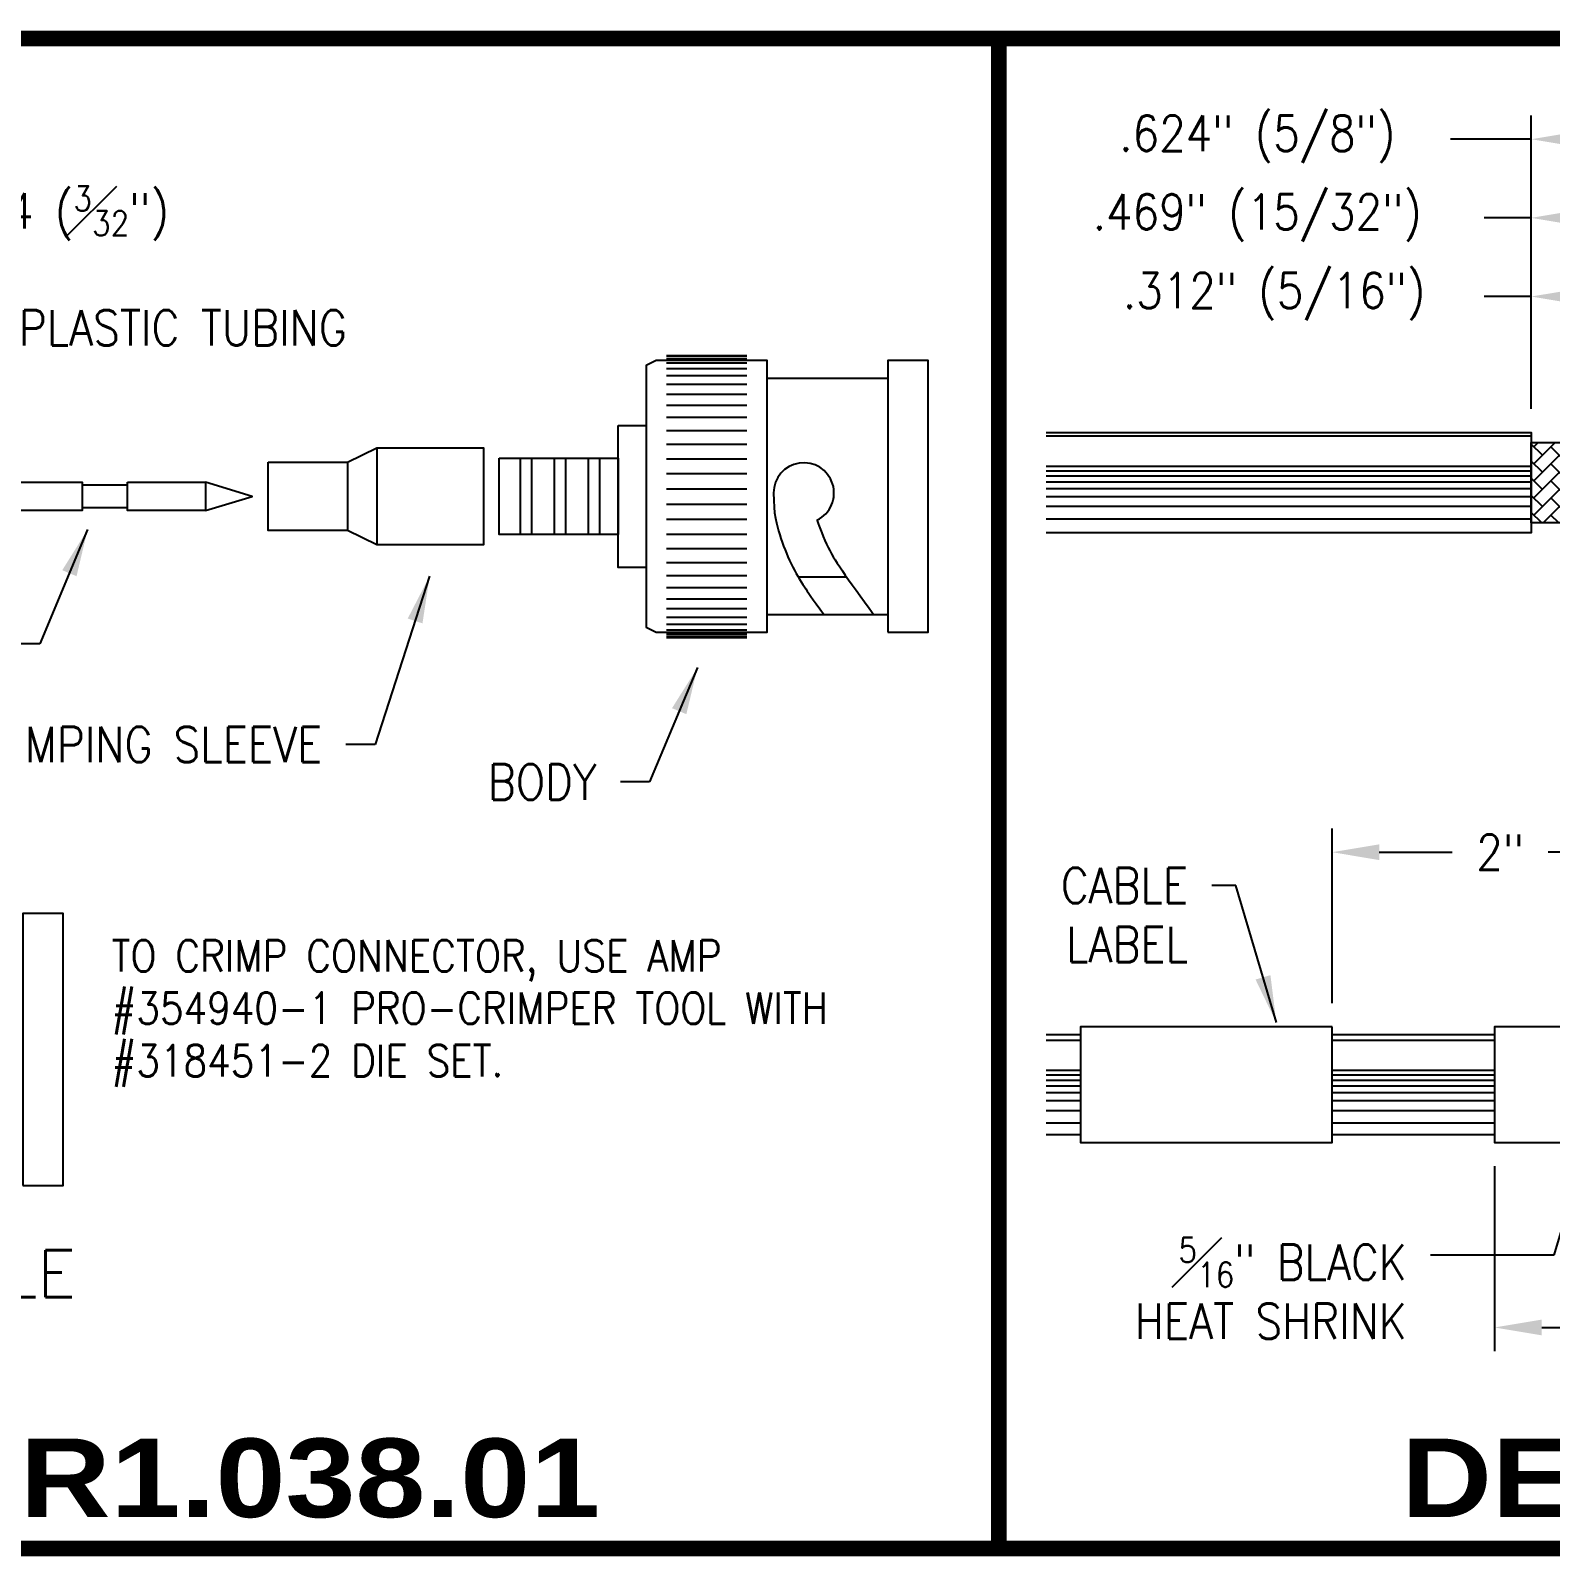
# Model space of a CAD drawing. Header units: inches. Extents: x 0 to 36.7, y 0 to 29.3.
# Drawn here: x 10.306 to 13.326, y 16.134 to 19.166 of the extents above; entities that cross this region are included whole.
import ezdxf
from ezdxf.enums import TextEntityAlignment as Align

# ---------------------------------------------------------------- set-up
doc = ezdxf.new("R2010")
doc.units = ezdxf.units.IN
doc.header["$MEASUREMENT"] = 0
for name, color, linetype in [('CABLE', 7, 'Continuous'), ('CONN', 7, 'Continuous'), ('CONN-TXT', 7, 'Continuous'), ('HEAT SHRINK', 7, 'Continuous'), ('LABEL', 7, 'Continuous')]:
    doc.layers.add(name, color=color, linetype=linetype)
doc.styles.add('Arial Black', font='')
doc.styles.add('ROMANS', font='romans', dxfattribs={"width": 0.875})
doc.styles.get('Arial Black').set_extended_font_data('Arial Black')
doc.dimstyles.new('CONN2', dxfattribs={"dimscale": 0.75, "dimtxt": 0.09375, "dimasz": 0.125, "dimexe": 0.0625, "dimexo": 0.0625, "dimgap": 0.0625, "dimtad": 0, "dimdec": 3, "dimzin": 4, "dimdsep": 46, "dimtxsty": 'ROMANS', "dimcen": 0.0625, "dimadec": 0, "dimazin": 0, "dimtfac": 1, "dimtdec": 3, "dimtofl": 0, "dimtmove": 0, "dimatfit": 3, "dimfxl": 1, "dimtolj": 1, "dimtzin": 0, "dimarcsym": 0})
pattern_1 = [(0, (-78, -39.5), (0, 0.2), []), (0, (-78, -39.4398), (0, 0.2), []), (0, (-78, -39.40458), (0, 0.2), []), (0, (-78, -39.37959), (0, 0.2), []), (0, (-78, -39.3602), (0, 0.2), []), (0, (-78, -39.34437), (0, 0.2), []), (0, (-78, -39.33098), (0, 0.2), []), (0, (-78, -39.31938), (0, 0.2), []), (0, (-78, -39.30915), (0, 0.2), [])]

# ---------------------------------------------------------------- blocks, each defined once
blk = doc.blocks.new('*D12')
at = {"layer": 'CONN-TXT', "color": 0, "lineweight": -2, "transparency": 16777216}
for p, q in [((1.0575, 2.2639), (1.0575, 2.8466)), ((1.6815, 2.1804), (1.6815, 2.8466)), ((1.0575, 2.7997), (0.8968, 2.7997)), ((1.5877, 2.7997), (1.1513, 2.7997))]:
    blk.add_line(p, q, dxfattribs=at)
at = {"layer": 'CONN-TXT', "color": 0, "transparency": 16777216}
for points in [[(1.1513, 2.8153), (1.1513, 2.7841), (1.0575, 2.7997)], [(1.5877, 2.8153), (1.5877, 2.7841), (1.6815, 2.7997)]]:
    blk.add_solid(points, dxfattribs=at)
at = {"layer": 'Defpoints', "color": 0, "transparency": 16777216}
for p in [(1.0575, 2.7997), (1.0575, 2.217), (1.6815, 2.1335)]:
    blk.add_point(p, dxfattribs=at)
at = {"layer": 'CONN-TXT', "color": 0, "transparency": 16777216, "insert": (0.5134, 2.7997), "char_height": 0.070312, "attachment_point": 5, "style": 'ROMANS'}
blk.add_mtext('\\A1;.624" (5/8")', dxfattribs=at)
blk = doc.blocks.new('*D13')
at = {"layer": 'CONN-TXT', "color": 0, "lineweight": -2, "transparency": 16777216}
for p, q in [((1.0575, 2.2639), (1.0575, 2.6903)), ((1.5265, 2.2243), (1.5265, 2.6903)), ((1.0575, 2.6435), (0.9638, 2.6435)), ((1.4327, 2.6435), (1.1513, 2.6435))]:
    blk.add_line(p, q, dxfattribs=at)
at = {"layer": 'CONN-TXT', "color": 0, "transparency": 16777216}
for points in [[(1.1513, 2.6591), (1.1513, 2.6278), (1.0575, 2.6435)], [(1.4327, 2.6591), (1.4327, 2.6278), (1.5265, 2.6435)]]:
    blk.add_solid(points, dxfattribs=at)
at = {"layer": 'Defpoints', "color": 0, "transparency": 16777216}
for p in [(1.0575, 2.6435), (1.0575, 2.217), (1.5265, 2.1775)]:
    blk.add_point(p, dxfattribs=at)
at = {"layer": 'CONN-TXT', "color": 0, "transparency": 16777216, "insert": (0.5134, 2.6435), "char_height": 0.070312, "attachment_point": 5, "style": 'ROMANS'}
blk.add_mtext('\\A1;.469" (15/32")', dxfattribs=at)
blk = doc.blocks.new('*D14')
at = {"layer": 'CONN-TXT', "color": 0, "lineweight": -2, "transparency": 16777216}
for p, q in [((1.0575, 2.2639), (1.0575, 2.5341)), ((1.3695, 2.2444), (1.3695, 2.5341)), ((1.0575, 2.4872), (0.9638, 2.4872)), ((1.2758, 2.4872), (1.1513, 2.4872))]:
    blk.add_line(p, q, dxfattribs=at)
at = {"layer": 'CONN-TXT', "color": 0, "transparency": 16777216}
for points in [[(1.1513, 2.5028), (1.1513, 2.4716), (1.0575, 2.4872)], [(1.2758, 2.5028), (1.2758, 2.4716), (1.3695, 2.4872)]]:
    blk.add_solid(points, dxfattribs=at)
at = {"layer": 'Defpoints', "color": 0, "transparency": 16777216}
for p in [(1.0575, 2.4872), (1.0575, 2.217), (1.3695, 2.1975)]:
    blk.add_point(p, dxfattribs=at)
at = {"layer": 'CONN-TXT', "color": 0, "transparency": 16777216, "insert": (0.5469, 2.4872), "char_height": 0.070312, "attachment_point": 5, "style": 'ROMANS'}
blk.add_mtext('\\A1;.312" (5/16")', dxfattribs=at)
blk = doc.blocks.new('*D15')
at = {"layer": 'CONN-TXT', "color": 0, "lineweight": -2, "transparency": 16777216}
for p, q in [((0.6619, 1.0837), (0.6619, 1.4302)), ((1.3298, 1.1454), (1.3298, 1.4302)), ((0.7556, 1.3834), (0.9004, 1.3834)), ((1.2361, 1.3834), (1.0913, 1.3834))]:
    blk.add_line(p, q, dxfattribs=at)
at = {"layer": 'CONN-TXT', "color": 0, "transparency": 16777216}
for points in [[(0.7556, 1.399), (0.7556, 1.3677), (0.6619, 1.3834)], [(1.2361, 1.399), (1.2361, 1.3677), (1.3298, 1.3834)]]:
    blk.add_solid(points, dxfattribs=at)
at = {"layer": 'Defpoints', "color": 0, "transparency": 16777216}
for p in [(0.6619, 1.3834), (1.3298, 1.0985, 0.2698), (0.6619, 1.0368, 0.2698)]:
    blk.add_point(p, dxfattribs=at)
at = {"layer": 'CONN-TXT', "color": 0, "transparency": 16777216, "insert": (0.9958, 1.3834), "char_height": 0.07031, "attachment_point": 5, "style": 'ROMANS'}
blk.add_mtext('\\A1;2"', dxfattribs=at)
blk = doc.blocks.new('*D16')
at = {"layer": 'CONN-TXT', "color": 0, "lineweight": -2, "transparency": 16777216}
for p, q in [((0.9846, 0.7597), (0.9846, 0.3924)), ((1.7346, 0.6713), (1.7346, 0.3924)), ((1.0783, 0.4393), (1.2352, 0.4393)), ((1.6408, 0.4393), (1.484, 0.4393))]:
    blk.add_line(p, q, dxfattribs=at)
at = {"layer": 'CONN-TXT', "color": 0, "transparency": 16777216}
for points in [[(1.0783, 0.4549), (1.0783, 0.4237), (0.9846, 0.4393)], [(1.6408, 0.4549), (1.6408, 0.4237), (1.7346, 0.4393)]]:
    blk.add_solid(points, dxfattribs=at)
at = {"layer": 'Defpoints', "color": 0, "transparency": 16777216}
for p in [(0.9846, 0.8065, 0.2698), (1.7346, 0.7182, 0.2698), (1.7346, 0.4393)]:
    blk.add_point(p, dxfattribs=at)
at = {"layer": 'CONN-TXT', "color": 0, "transparency": 16777216, "insert": (1.3596, 0.4393), "char_height": 0.070312, "attachment_point": 5, "style": 'ROMANS'}
blk.add_mtext('\\A1;\\A1;1{\\H0.7x;\\S1#2;}"', dxfattribs=at)
blk = doc.blocks.new('*D91')
at = {"layer": 'CONN-TXT', "color": 0, "lineweight": -2, "transparency": 16777216}
for p, q in [((1.5191, 2.1711), (1.5191, 2.6996)), ((1.6131, 2.1481), (1.6131, 2.6996)), ((1.4254, 2.6527), (1.3316, 2.6527)), ((1.5191, 2.6527), (1.6131, 2.6527)), ((1.7069, 2.6527), (1.8006, 2.6527))]:
    blk.add_line(p, q, dxfattribs=at)
at = {"layer": 'CONN-TXT', "color": 0, "transparency": 16777216}
for points in [[(1.4254, 2.6683), (1.4254, 2.6371), (1.5191, 2.6527)], [(1.7069, 2.6683), (1.7069, 2.6371), (1.6131, 2.6527)]]:
    blk.add_solid(points, dxfattribs=at)
at = {"layer": 'Defpoints', "color": 0, "transparency": 16777216}
for p in [(1.6131, 2.6527), (1.5191, 2.1242), (1.6131, 2.1012)]:
    blk.add_point(p, dxfattribs=at)
at = {"layer": 'CONN-TXT', "color": 0, "transparency": 16777216, "insert": (2.1247, 2.6527), "char_height": 0.070312, "attachment_point": 5, "style": 'ROMANS'}
blk.add_mtext('\\A1;.094 ({\\H0.7x;\\S3#32;}")', dxfattribs=at)
blk = doc.blocks.new('V1.038.01')
at = {"layer": 'CABLE'}
h = blk.add_hatch(dxfattribs=at)
h.set_pattern_fill('LOG', color=256, scale=0.2, style=0, pattern_type=2)
h.set_pattern_definition(pattern_1)
h.paths.add_polyline_path([(1.0575, 2.217), (0.0938, 2.217), (0.0938, 2.018), (1.0575, 2.018)])
h = blk.add_hatch(dxfattribs=at)
h.set_pattern_fill('AR-HBONE', color=256, scale=0.006, style=0)
h.set_pattern_definition([(45, (-1.0985, -1.007512), (3e-18, 0.03394113), [0.072, -0.024]), (135, (-1.08153, -0.99054), (3e-18, 0.03394113), [0.072, -0.024])])
h.paths.add_polyline_path([(1.0575, 2.1975), (1.3695, 2.1975), (1.3695, 2.0375), (1.0575, 2.0375)])
h = blk.add_hatch(dxfattribs=at)
h.set_pattern_fill('LOG', color=256, scale=0.2, style=0, pattern_type=2)
h.set_pattern_definition(pattern_1)
h.paths.add_polyline_path([(0.9846, 1.0212), (0.6619, 1.0212), (0.6619, 0.8222), (0.9846, 0.8222)])
h.paths.add_polyline_path([(0.1619, 1.0212), (0.0938, 1.0212), (0.0938, 0.8222), (0.1619, 0.8222)])
blk.add_lwpolyline([(0.0938, 2.217), (1.0575, 2.217), (1.0575, 2.018), (0.0938, 2.018)], dxfattribs=at)
blk.add_lwpolyline([(1.0575, 2.1975), (1.3695, 2.1975), (1.3695, 2.0375), (1.0575, 2.0375)], close=True, dxfattribs=at)
at = {"layer": 'CABLE', "elevation": 0.2698}
for points in [[(0.0938, 1.0212), (0.1619, 1.0212)], [(0.6619, 1.0212), (0.9846, 1.0212)], [(0.1619, 0.8222), (0.0938, 0.8222)], [(0.9846, 0.8222), (0.6619, 0.8222)]]:
    blk.add_lwpolyline(points, dxfattribs=at)
at = {"layer": 'CONN', "const_width": 0.0312}
blk.add_lwpolyline([(0, 0), (4, 0), (4, 3), (0, 3)], close=True, dxfattribs=at)
at = {"layer": 'HEAT SHRINK'}
blk.add_lwpolyline([(1.7346, 1.0985), (1.3298, 1.0985), (1.2968, 1.0368), (0.9846, 1.0368), (0.9846, 0.8065), (1.2968, 0.8065), (1.3298, 0.7448), (1.7346, 0.7448)], dxfattribs=at)
at = {"layer": 'LABEL'}
blk.add_lwpolyline([(0.6619, 1.0368), (0.1619, 1.0368), (0.1619, 0.8065), (0.6619, 0.8065)], close=True, dxfattribs=at)
at = {"layer": 'CONN-TXT', "style": 'Arial Black'}
blk.add_text('DETAIL #: V1.038.01', height=0.15625, dxfattribs=at).set_placement((2, 0.0156), align=Align.BOTTOM_CENTER)
at = {"layer": 'CONN-TXT', "attachment_point": 3, "style": 'ROMANS'}
for s, insert, char_height in [('CABLE \\PLABEL', (0.376, 1.3524, 0.2698), 0.07031), ('\\A1;{\\H0.7x;\\S5#16;}" BLACK\\PHEAT SHRINK', (0.8103, 0.618, 0.2698), 0.070312)]:
    blk.add_mtext(s, dxfattribs=dict(at, insert=insert, char_height=char_height))
at = {"layer": 'CONN-TXT'}
for base, p1, text, picture, middle in [((1.0575, 2.7997), (1.6815, 2.1335), '<>" (5/8")', '*D12', (0.5134, 2.7997)), ((1.0575, 2.6435), (1.5265, 2.1775), '<>" (15/32")', '*D13', (0.5134, 2.6435)), ((1.0575, 2.4872), (1.3695, 2.1975), '<>" (5/16")', '*D14', (0.5469, 2.4872))]:
    dim = blk.add_linear_dim(base=base, p1=p1, p2=(1.0575, 2.217), text=text, dimstyle='CONN2', dxfattribs=at)
    dim.commit()
    dim.dimension.update_dxf_attribs({"geometry": picture, "text_midpoint": middle, "dimtype": 128})
for base, p1, p2, text, picture, middle in [((0.6619, 1.3834), (1.3298, 1.0985, 0.2698), (0.6619, 1.0368, 0.2698), '2"', '*D15', (0.9958, 1.3834)), ((1.7346, 0.4393), (0.9846, 0.8065, 0.2698), (1.7346, 0.7182, 0.2698), '\\A1;1{\\H0.7x;\\S1#2;}"', '*D16', (1.3596, 0.4393))]:
    dim = blk.add_linear_dim(base=base, p1=p1, p2=p2, text=text, dimstyle='CONN2', dxfattribs=at)
    dim.commit()
    dim.dimension.update_dxf_attribs({"geometry": picture, "text_midpoint": middle})
at = {"layer": 'CONN-TXT', "annotation_type": 0, "has_hookline": 1, "hookline_direction": 1}
for points, text_width in [([(0.5511, 1.0449, 0.2698), (0.4708, 1.3173, 0.2698), (0.4229, 1.3173, 0.2698)], 0.2666), ([(1.1674, 0.8022, 0.2698), (1.1022, 0.5829, 0.2698), (0.8572, 0.5829, 0.2698)], 0.5947)]:
    blk.add_leader(points, dimstyle='CONN2', override={"dimgap": 0.0625, "dimtad": 0}, dxfattribs=dict(at, text_width=text_width))
blk = doc.blocks.new('R1.038.01')
at = {"layer": 'CONN'}
h = blk.add_hatch(dxfattribs=at)
h.set_pattern_fill('ANSI32', color=256, scale=0.18, angle=45, style=0)
h.set_pattern_definition([(90, (-1.140625, -1.03481), (-0.0675, 7e-18), []), (90, (-1.118125, -1.01231), (-0.0675, 7e-18), [])])
h.paths.add_polyline_path([(3.0074, 2.1662), (3.2434, 2.1662), (3.2434, 2.0142), (3.0074, 2.0142)])
for p, q in [((2.7641, 2.1867), (2.7641, 1.9937)), ((2.7061, 2.1582), (2.7061, 2.0222))]:
    blk.add_line(p, q, dxfattribs=at)
at = {"layer": 'CONN', "const_width": 0.0312}
blk.add_lwpolyline([(0, 0), (4, 0), (4, 3), (0, 3)], close=True, dxfattribs=at)
at = {"layer": 'CONN'}
for points in [[(3.3394, 2.3702), (3.4994, 2.3702)], [(3.5524, 2.0971), (3.5526, 2.0821), (3.5534, 2.0689), (3.5545, 2.0574), (3.556, 2.0471), (3.5579, 2.0379), (3.5599, 2.0294), (3.5622, 2.0216), (3.5646, 2.014), (3.5671, 2.0065), (3.5697, 1.999), (3.5724, 1.9916), (3.5752, 1.9843), (3.578, 1.9771), (3.581, 1.97), (3.5841, 1.9631), (3.5872, 1.9563), (3.5905, 1.9498), (3.5939, 1.9434), (3.5972, 1.9373), (3.6006, 1.9314), (3.604, 1.9258), (3.6072, 1.9204), (3.6104, 1.9154), (3.6135, 1.9107), (3.6164, 1.9063), (3.6194, 1.9019), (3.6227, 1.8971), (3.6266, 1.8915), (3.6313, 1.8849), (3.637, 1.8769), (3.6441, 1.8671), (3.6527, 1.8552)], [(3.6386, 2.0431), (3.6394, 2.0405), (3.6409, 2.0364), (3.6429, 2.031), (3.6453, 2.0246), (3.6481, 2.0176), (3.6512, 2.0102), (3.6544, 2.0028), (3.6576, 1.9956), (3.6608, 1.9889), (3.664, 1.9825), (3.6673, 1.9764), (3.6709, 1.9703), (3.6747, 1.964), (3.6789, 1.9574), (3.6837, 1.9503), (3.689, 1.9426), (3.6949, 1.934), (3.7015, 1.9247), (3.7087, 1.9146), (3.7163, 1.9039), (3.7245, 1.8925), (3.7331, 1.8806), (3.7421, 1.8681), (3.7514, 1.8552)], [(3.6036, 1.9302), (3.6973, 1.9302)]]:
    blk.add_lwpolyline(points, dxfattribs=at)
at = {"layer": 'CONN', "extrusion": (0, -0.108119, 0.994138), "elevation": -0.226}
blk.add_lwpolyline([(3.3394, 2.3579), (3.4994, 2.3579)], dxfattribs=at)
at = {"layer": 'CONN'}
for points in [[(3.3194, 1.8202), (3.5394, 1.8202), (3.5394, 2.3602), (3.3194, 2.3602), (3.2994, 2.3502), (3.2994, 1.8302)], [(3.7794, 1.8202), (3.8594, 1.8202), (3.8594, 2.3602), (3.7794, 2.3602)], [(3.5394, 2.3252), (3.7794, 2.3252), (3.7794, 1.8552), (3.5394, 1.8552)], [(3.2434, 2.2312), (3.2994, 2.2312), (3.2994, 1.9492), (3.2434, 1.9492)], [(2.5481, 2.1582), (2.7061, 2.1582), (2.7641, 2.1867), (2.9761, 2.1867), (2.9761, 1.9937), (2.7641, 1.9937), (2.7061, 2.0222), (2.5481, 2.0222)], [(3.0074, 2.1662), (3.2434, 2.1662), (3.2434, 2.0142), (3.0074, 2.0142)], [(2.0289, 2.1182), (2.1789, 2.1182), (2.1789, 2.0622), (2.0289, 2.0622)], [(2.2689, 2.1122), (2.1789, 2.1122), (2.1789, 2.0682), (2.2689, 2.0682)], [(2.2689, 2.1182), (2.4239, 2.1182), (2.4239, 2.0622), (2.2689, 2.0622)], [(2.4239, 2.1182), (2.4239, 2.0622), (2.5169, 2.0902)]]:
    blk.add_lwpolyline(points, close=True, dxfattribs=at)
at = {"layer": 'CONN', "extrusion": (0, -0.21497, 0.976621), "elevation": -0.4493}
blk.add_lwpolyline([(3.3394, 2.3213), (3.4994, 2.3213)], dxfattribs=at)
at = {"layer": 'CONN', "extrusion": (0, -0.319302, 0.947653), "elevation": -0.6674}
blk.add_lwpolyline([(3.3394, 2.2608), (3.4994, 2.2608)], dxfattribs=at)
at = {"layer": 'CONN', "extrusion": (0, -0.419889, 0.907575), "elevation": -0.8776}
blk.add_lwpolyline([(3.3394, 2.177), (3.4994, 2.177)], dxfattribs=at)
at = {"layer": 'CONN', "extrusion": (0, -0.515554, 0.856857), "elevation": -1.0776}
blk.add_lwpolyline([(3.3394, 2.071), (3.4994, 2.071)], dxfattribs=at)
at = {"layer": 'CONN', "extrusion": (0, -0.605174, 0.796093), "elevation": -1.2649}
blk.add_lwpolyline([(3.3394, 1.944), (3.4994, 1.944)], dxfattribs=at)
at = {"layer": 'CONN', "extrusion": (0, -0.687699, 0.725995), "elevation": -1.4374}
blk.add_lwpolyline([(3.3394, 1.7975), (3.4994, 1.7975)], dxfattribs=at)
at = {"layer": 'CONN', "extrusion": (0, -0.762162, 0.647386), "elevation": -1.5931}
blk.add_lwpolyline([(3.3394, 1.6332), (3.4994, 1.6332)], dxfattribs=at)
at = {"layer": 'CONN', "extrusion": (0, -0.827689, 0.561187), "elevation": -1.73}
blk.add_lwpolyline([(3.3394, 1.453), (3.4994, 1.453)], dxfattribs=at)
at = {"layer": 'CONN', "extrusion": (0, -0.883512, 0.468408), "elevation": -1.8467}
blk.add_lwpolyline([(3.3394, 1.2591), (3.4994, 1.2591)], dxfattribs=at)
at = {"layer": 'CONN', "extrusion": (0, -0.928977, 0.370138), "elevation": -1.9417}
blk.add_lwpolyline([(3.3394, 1.0537), (3.4994, 1.0537)], dxfattribs=at)
at = {"layer": 'CONN', "extrusion": (0, -0.96355, 0.267528), "elevation": -2.014}
blk.add_lwpolyline([(3.3394, 0.8392), (3.4994, 0.8392)], dxfattribs=at)
at = {"layer": 'CONN', "extrusion": (0, -0.986827, 0.161782), "elevation": -2.0627}
blk.add_lwpolyline([(3.3394, 0.6182), (3.4994, 0.6182)], dxfattribs=at)
at = {"layer": 'CONN', "extrusion": (0, -0.998533, 0.054139), "elevation": -2.0871}
blk.add_lwpolyline([(3.3394, 0.3932), (3.4994, 0.3932)], dxfattribs=at)
at = {"layer": 'CONN', "extrusion": (0, -0.998533, -0.054139), "elevation": -2.0871}
blk.add_lwpolyline([(3.3394, 0.1668), (3.4994, 0.1668)], dxfattribs=at)
at = {"layer": 'CONN', "extrusion": (0, -0.986827, -0.161782), "elevation": -2.0627}
blk.add_lwpolyline([(3.3394, -0.0582), (3.4994, -0.0582)], dxfattribs=at)
at = {"layer": 'CONN', "extrusion": (0, -0.96355, -0.267528), "elevation": -2.014}
blk.add_lwpolyline([(3.3394, -0.2792), (3.4994, -0.2792)], dxfattribs=at)
at = {"layer": 'CONN', "extrusion": (0, -0.928977, -0.370138), "elevation": -1.9417}
blk.add_lwpolyline([(3.3394, -0.4937), (3.4994, -0.4937)], dxfattribs=at)
at = {"layer": 'CONN', "extrusion": (0, -0.883512, -0.468408), "elevation": -1.8467}
blk.add_lwpolyline([(3.3394, -0.6991), (3.4994, -0.6991)], dxfattribs=at)
at = {"layer": 'CONN', "extrusion": (0, -0.827689, -0.561187), "elevation": -1.73}
blk.add_lwpolyline([(3.3394, -0.893), (3.4994, -0.893)], dxfattribs=at)
at = {"layer": 'CONN', "extrusion": (0, -0.762162, -0.647386), "elevation": -1.5931}
blk.add_lwpolyline([(3.3394, -1.0732), (3.4994, -1.0732)], dxfattribs=at)
at = {"layer": 'CONN', "extrusion": (0, -0.687699, -0.725995), "elevation": -1.4374}
blk.add_lwpolyline([(3.3394, -1.2375), (3.4994, -1.2375)], dxfattribs=at)
at = {"layer": 'CONN', "extrusion": (0, -0.605174, -0.796093), "elevation": -1.2649}
blk.add_lwpolyline([(3.3394, -1.384), (3.4994, -1.384)], dxfattribs=at)
at = {"layer": 'CONN', "extrusion": (0, -0.515554, -0.856857), "elevation": -1.0776}
blk.add_lwpolyline([(3.3394, -1.511), (3.4994, -1.511)], dxfattribs=at)
at = {"layer": 'CONN', "extrusion": (0, -0.419889, -0.907575), "elevation": -0.8776}
blk.add_lwpolyline([(3.3394, -1.617), (3.4994, -1.617)], dxfattribs=at)
at = {"layer": 'CONN', "extrusion": (0, -0.319302, -0.947653), "elevation": -0.6674}
blk.add_lwpolyline([(3.3394, -1.7008), (3.4994, -1.7008)], dxfattribs=at)
at = {"layer": 'CONN', "extrusion": (0, -0.21497, -0.976621), "elevation": -0.4493}
blk.add_lwpolyline([(3.3394, -1.7613), (3.4994, -1.7613)], dxfattribs=at)
at = {"layer": 'CONN', "extrusion": (0, -0.108119, -0.994138), "elevation": -0.226}
blk.add_lwpolyline([(3.3394, -1.7979), (3.4994, -1.7979)], dxfattribs=at)
at = {"layer": 'CONN', "extrusion": (0, 8.88178e-16, -1)}
blk.add_lwpolyline([(-3.3394, 1.8102), (-3.4994, 1.8102)], dxfattribs=at)
at = {"layer": 'CONN', "elevation": 0.2698}
blk.add_lwpolyline([(2.0613, 0.7215), (2.1413, 0.7215), (2.1413, 1.2615), (2.0613, 1.2615)], close=True, dxfattribs=at)
at = {"layer": 'CONN'}
blk.add_arc((3.6124, 2.0971), 0.06, 295.8822, 180, dxfattribs=at)
at = {"layer": 'CONN-TXT', "style": 'ROMANS'}
blk.add_text('BNC MALE', height=0.09375, dxfattribs=at).set_placement((1.8492, 0.593), align=Align.TOP_CENTER)
at = {"layer": 'CONN-TXT', "style": 'Arial Black'}
blk.add_text('DETAIL #: R1.038.01', height=0.15625, dxfattribs=at).set_placement((2, 0.0156), align=Align.BOTTOM_CENTER)
at = {"layer": 'CONN-TXT', "style": 'ROMANS'}
for s, insert, char_height, attachment_point in [('\\A1;PLASTIC TUBING', (2.0532, 2.4252), 0.070312, 4), ('CRIMPING SLEEVE', (2.6559, 1.5976), 0.070312, 6), ('BODY', (3.2012, 1.5229), 0.07031, 6)]:
    blk.add_mtext(s, dxfattribs=dict(at, insert=insert, char_height=char_height, attachment_point=attachment_point))
at = {"layer": 'CONN-TXT', "insert": (2.2374, 1.2089), "char_height": 0.0625, "width": 1.762607, "attachment_point": 1, "style": 'ROMANS'}
blk.add_mtext('TO CRIMP CONNECTOR, USE AMP\\P#354940-1 PRO-CRIMPER TOOL WITH #318451-2 DIE SET.', dxfattribs=at)
at = {"layer": 'CONN-TXT'}
dim = blk.add_linear_dim(base=(1.6131, 2.6527), p1=(1.5191, 2.1242), p2=(1.6131, 2.1012), text='<> ({\\H0.7x;\\S3#32;}")', dimstyle='CONN2', override={"dimtofl": 1}, dxfattribs=at)
dim.commit()
dim.dimension.update_dxf_attribs({"geometry": '*D91', "text_midpoint": (2.1247, 2.6527)})
at = {"layer": 'CONN-TXT', "annotation_type": 0, "has_hookline": 1}
for points, hookline_direction, text_width in [([(1.8301, 2.1863), (1.9434, 2.4252), (2.0064, 2.4252)], 0, 0.7178), ([(2.1897, 2.0241), (2.0947, 1.797), (2.0367, 1.797)], 1, 0.126), ([(2.8692, 1.9319), (2.7608, 1.5976), (2.7028, 1.5976)], 1, 0.8027), ([(3.4011, 1.75), (3.3061, 1.5229), (3.2481, 1.5229)], 1, 0.2256)]:
    blk.add_leader(points, dimstyle='CONN2', override={"dimgap": 0.0625, "dimtad": 0}, dxfattribs=dict(at, hookline_direction=hookline_direction, text_width=text_width))

msp = doc.modelspace()

# ---------------------------------------------------------------- block references
for name, p in [('R1.038.01', (8.23, 16.15)), ('V1.038.01', (12.23, 16.15))]:
    msp.add_blockref(name, p)

doc.saveas('drawing.dxf')
